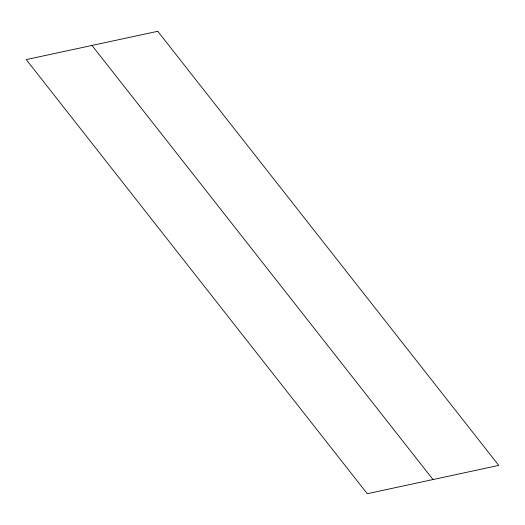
<?xml version="1.0" encoding="UTF-8"?>
<svg xmlns="http://www.w3.org/2000/svg" width="525" height="525" viewBox="0 0 525 525"><rect width="100%" height="100%" fill="white"/><g stroke="black" fill="none" stroke-linecap="round" stroke-linejoin="round"><path stroke-width="0.79" d="M92 45.445L433 479.555M157.749 31.29L26.25 59.601L367.251 493.71L498.75 465.399L157.749 31.29"/></g></svg>
